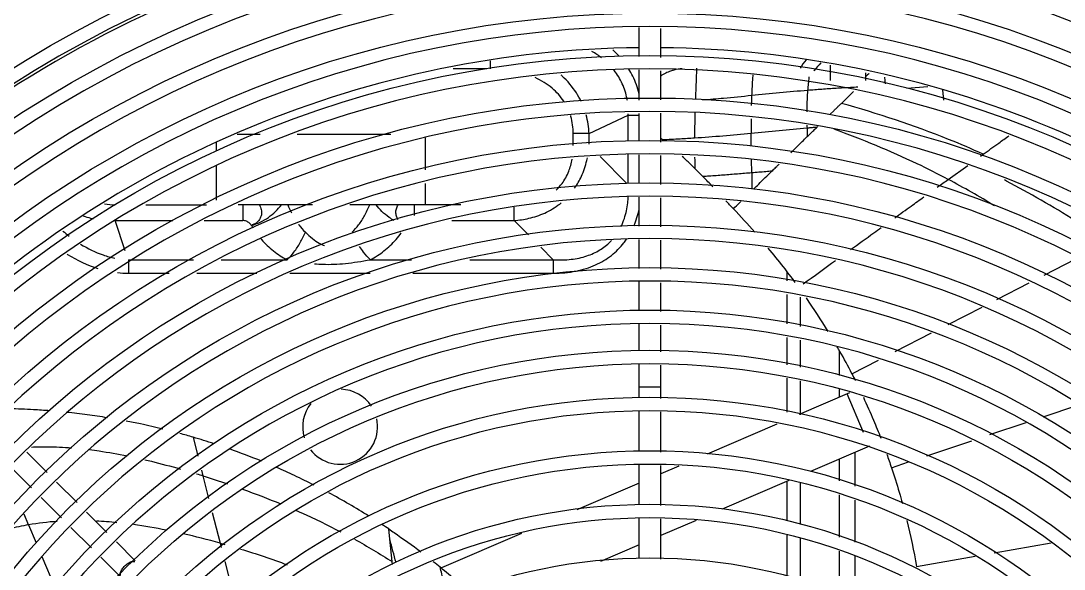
# Model space of a CAD drawing. Header units: metres. Extents: x -367 to 374, y -238 to 224.
# Drawn here: x 347.5317 to 347.7656, y 176.672 to 176.7948 of the extents above; entities that cross this region are included whole.
import ezdxf
from ezdxf.enums import TextEntityAlignment as Align

# ---------------------------------------------------------------- set-up
doc = ezdxf.new("R2010")
doc.units = ezdxf.units.M
for name, color, linetype in [('ELE-ALIMENTADORES', 160, 'Continuous'), ('LA_BAU_BASES GERAIS_R00$0$ARQ-XREF-ATT', 8, 'Continuous'), ('LA_BAU_BASES GERAIS_R00$0$BASE', 253, 'Continuous'), ('LA_BAU_BASES GERAIS_R00$0$dutos', 31, 'Continuous')]:
    doc.layers.add(name, color=color, linetype=linetype)
doc.styles.add('LA_BAU_BASES GERAIS_R00$0$R60-125-RS', font='romans.shx', dxfattribs={"height": 0.19})
doc.styles.add('LA_BAU_BASES GERAIS_R00$0$R80-100-RS', font='romans.shx', dxfattribs={"height": 0.203})

# ---------------------------------------------------------------- blocks, each defined once
blk = doc.blocks.new('LA_BAU_BASES GERAIS_R00$0$A$C2E3D5B4E')
at = {"layer": 'LA_BAU_BASES GERAIS_R00$0$dutos', "color": 251}
for p, q in [((-19.07973150923362, -1.163216630256272), (-19.07973150923362, -1.156725923605961)), ((-19.07483150923463, -1.163424981054675), (-19.07483150923463, -1.156934274403909)), ((-19.11306275471952, -1.164129753063605), (-19.11306275588367, -1.16594937723238)), ((-19.11381563553414, -1.16594937723238), (-19.12142743202503, -1.16594937723238)), ((-19.07973150923362, -1.172997125440986), (-19.07973150923362, -1.166212341018024)), ((-19.07483150923463, -1.172870674836474), (-19.07483150923463, -1.166420691815972)), ((-19.03679650923232, -1.168580922332865), (-19.03679650923232, -1.165152992225728)), ((-19.02886650923529, -1.168532385025571), (-19.02886650923529, -1.166878058134841)), ((-19.02450829479358, -1.169321332438528), (-19.02464164602543, -1.167797120869807)), ((-19.03437542761048, -1.173694460746162), (-19.03167914101823, -1.171064878974619)), ((-19.01968223810991, -1.170310027212224), (-19.01498081511045, -1.169898705996673)), ((-19.01143770683711, -1.173002678169439), (-19.01164579717397, -1.170624194741947)), ((-19.07973150923362, -1.182189465081763), (-19.07973150923362, -1.175991128197154)), ((-19.07483150923463, -1.18239781587971), (-19.07483150923463, -1.175864677593097)), ((-19.03696521943539, -1.176219886050092), (-19.03600750865417, -1.175286013107495)), ((-19.09093481009359, -1.180455288702831), (-19.08214407236892, -1.17635610038036)), ((-19.08214407236892, -1.17635610038036), (-19.07973150923362, -1.17635609243888)), ((-19.08214407236892, -1.182086881519524), (-19.08214407236892, -1.17635610038036)), ((-19.1698008114613, -1.180615637987728), (-19.16467975476417, -1.180615637987728)), ((-19.15634446099511, -1.180615637987728), (-19.13539818927939, -1.180615637987728)), ((-19.09093481009359, -1.180455288702831), (-19.09447034399955, -1.180455288702831)), ((-19.09447034399955, -1.183142017660828), (-19.09447034399955, -1.180455288702831)), ((-19.09093481009359, -1.182829940775889), (-19.09093481009359, -1.180455288702831)), ((-19.05456690473011, -1.183259478435446), (-19.05460527957666, -1.180458676012847)), ((-19.17446816564416, -1.184381581696641), (-19.17446816564416, -1.18236838763022)), ((-19.12769513352168, -1.181373338832543), (-19.12769513352168, -1.188543717036453)), ((-19.08251949187297, -1.191557335880304), (-19.08847292150449, -1.185603906249924)), ((-19.08214407236892, -1.191573298932269), (-19.08214407236892, -1.185082592281503)), ((-19.07973150923362, -1.19167588249428), (-19.07973150923362, -1.18518517584306)), ((-19.07483150923463, -1.191884233292228), (-19.07483150923463, -1.185393526641462)), ((-19.00318104224107, -1.185513091075052), (-19.00257539122913, -1.185077769224279)), ((-19.17446816564416, -1.19537553482445), (-19.17446816564416, -1.187682523073079)), ((-19.05446498216543, -1.189263311696038), (-19.05451549023519, -1.186257375370758)), ((-19.01042251613626, -1.190718009441696), (-19.00605242300253, -1.187581039231134)), ((-19.12769513352168, -1.191618166919113), (-19.12769513352168, -1.196400269807498)), ((-19.07973150923362, -1.201162299906571), (-19.07973150923362, -1.194671593255805)), ((-19.07483150923463, -1.201370650705201), (-19.07483150923463, -1.194879944054435)), ((-19.19028018238487, -1.196400269807498), (-19.17667007776481, -1.196400269807498)), ((-19.15291685013153, -1.196400269807498), (-19.16957647579375, -1.196400269807498)), ((-19.16853187655443, -1.196400269807498), (-19.16853187655443, -1.199935803713458)), ((-19.11969402619115, -1.196400269807498), (-19.14458155635793, -1.196400269807498)), ((-19.13003084931142, -1.198828060218773), (-19.13003111242824, -1.196400269807498)), ((-19.1077285961469, -1.199935803713458), (-19.10772859618328, -1.196941122352371)), ((-19.19718182677707, -1.199935803713458), (-19.18426710050107, -1.199935803713458)), ((-19.19488088081971, -1.206692533010198), (-19.19718182677707, -1.199935803713458)), ((-19.17717349852546, -1.199935803713458), (-19.16853187655443, -1.199935803713458)), ((-19.12165718741244, -1.199935803713458), (-19.1077285961469, -1.199935803713458)), ((-19.10451307909307, -1.203151320765699), (-19.1077285961469, -1.199935803713458)), ((-19.07973150923362, -1.210648717319316), (-19.07973150923362, -1.20415801066855)), ((-19.07483150923463, -1.210857068117264), (-19.07483150923463, -1.204366361466953)), ((-19.09893785842223, -1.208726541439944), (-19.10176602594356, -1.205898373916796)), ((-19.19418821677164, -1.208726541439944), (-19.17957566917403, -1.208726541439944)), ((-19.19418821677164, -1.208726541439944), (-19.194188209814, -1.209806439249803)), ((-19.17337662362706, -1.208726541439944), (-19.15860778401702, -1.208726541439944)), ((-19.13995524355551, -1.208726547062895), (-19.13072369601787, -1.20872654579756)), ((-19.11763357792688, -1.2087265440029), (-19.09893785842223, -1.208726541439944)), ((-19.09893785842223, -1.208726541439944), (-19.09893785842223, -1.211731745259783)), ((-18.98893604873274, -1.212192364151576), (-18.9817943123594, -1.208532073064532)), ((-19.194188209814, -1.209806439249803), (-19.19418821677164, -1.211731745259783)), ((-19.04662414992026, -1.211332566434464), (-19.04662414992026, -1.213477286341174)), ((-19.19418821677164, -1.211731745259783), (-19.18502642778685, -1.211731745259783)), ((-19.17882738223989, -1.211731745259783), (-19.16539611688358, -1.211731745259783)), ((-19.15803590824135, -1.211731745259783), (-19.13997610507204, -1.211731745259783)), ((-19.13042884794004, -1.211731745259783), (-19.09893785842223, -1.211731745259783)), ((-19.07973150923362, -1.220135134732061), (-19.07973150923362, -1.213644428081295)), ((-19.07483150923463, -1.220343485530009), (-19.07483150923463, -1.213852778879243)), ((-18.99949047463133, -1.217601730912463), (-18.99226902534474, -1.213900585227918)), ((-19.04662414992026, -1.216518938019988), (-19.04662414992026, -1.223109183324766)), ((-19.04361895153352, -1.217062955191466), (-19.04361895107877, -1.223653200578781)), ((-19.01040138490453, -1.223193803798665), (-19.00282345112964, -1.219309952044512)), ((-19.07973150923362, -1.229122267017544), (-19.07973150923362, -1.22313084549404)), ((-19.07483150923463, -1.229330617815947), (-19.07483150923463, -1.223339196291988)), ((-19.02228352066368, -1.229283649836077), (-19.01415363811475, -1.225116913135651)), ((-19.04662414992026, -1.226150835004034), (-19.04662414992026, -1.232234138362116)), ((-19.04361895086959, -1.226694852295793), (-19.04361895044667, -1.232778155730045)), ((-19.03482820837462, -1.229070077006043), (-19.03482820837462, -1.234632342558086)), ((-19.07973150923362, -1.239607254683676), (-19.07973150923362, -1.232117977779296)), ((-19.07483150923463, -1.239815605482306), (-19.07483150923463, -1.232326328577244)), ((-19.03200240917295, -1.234264785606854), (-19.02603577418768, -1.231206759070744)), ((-19.04662414992026, -1.23527579004093), (-19.04662414992026, -1.242879919238646)), ((-19.04361895023749, -1.23581980744774), (-19.04361894970998, -1.243423936740953)), ((-19.07973150923362, -1.237218965381714), (-19.07483150923463, -1.237218965381714)), ((-19.03251428486919, -1.238536655676796), (-19.04382861210843, -1.243385982526604)), ((-19.03482820837462, -1.237780931896111), (-19.03482820837462, -1.23952840455803)), ((-19.02939669531088, -1.247426328870631), (-19.03309934033723, -1.238787410771636)), ((-18.98916154241897, -1.243891361503699), (-18.98139248347115, -1.241282078305346)), ((-19.07973150923362, -1.251590097731139), (-19.07973150923362, -1.242602965445883)), ((-19.07483150923463, -1.251798448529087), (-19.07483150923463, -1.242811316243831)), ((-19.04881798600991, -1.245524430912326), (-19.06448301818864, -1.252238472278293)), ((-19.00107085289301, -1.247891172178413), (-18.99297173987316, -1.245171038266051)), ((-19.17968021498064, -1.248474397055759), (-19.17859236172853, -1.252747523545565)), ((-19.02809627808574, -1.250460429580187), (-19.04131792057024, -1.256127232787492)), ((-19.01524429934989, -1.25265140717346), (-19.00512040902549, -1.249251239320017)), ((-19.21239832479523, -1.256407465782274), (-19.21698396383954, -1.251821826739786)), ((-19.03482820837462, -1.253345738587257), (-19.03482820837462, -1.258246762591568)), ((-19.03129267446866, -1.259401462408903), (-19.03129267446866, -1.251830406819579)), ((-19.21589207036186, -1.25984336667301), (-19.22047770940617, -1.255257727630294)), ((-19.07973150923362, -1.263572940779056), (-19.07973150923362, -1.254585808493118)), ((-19.07483150923463, -1.263781291577004), (-19.07483150923463, -1.254794159291066)), ((-19.07084170312964, -1.254963808125183), (-19.07483150923463, -1.256673841207146)), ((-19.02313687262131, -1.255302174127735), (-19.01929385548237, -1.254011474314609)), ((-19.17779361715611, -1.255885013194245), (-19.17748032212012, -1.257115643153782)), ((-19.17747703314626, -1.257116729433108), (-19.1762010621519, -1.262163669707832)), ((-19.20569623696474, -1.263109553613901), (-19.21028187600905, -1.258523914571185)), ((-19.07973150923362, -1.258773983889512), (-19.09370394150892, -1.264762576011833)), ((-19.0461102151553, -1.258181212869829), (-19.06107833686428, -1.264596558027904)), ((-19.04662414992026, -1.258401485592174), (-19.04662414992026, -1.267213132672111)), ((-19.04361894865951, -1.258632195326925), (-19.04361894801377, -1.267970078191354)), ((-19.20918998253137, -1.266545454504183), (-19.21377562157113, -1.261959815462149)), ((-19.03482820837462, -1.261395351929593), (-19.03482820837462, -1.270841119942531)), ((-19.03129267446866, -1.271995819760548), (-19.03129267446866, -1.2625500517467)), ((-19.21655901317672, -1.268088270045098), (-19.21756605909331, -1.2656874960864)), ((-19.19899414913425, -1.269811641445528), (-19.20357978817856, -1.26522600240304)), ((-19.17540236431387, -1.265301194184929), (-19.17363996064205, -1.272189429779189)), ((-19.07973150923362, -1.275555783826519), (-19.07973150923362, -1.266568651541036)), ((-19.07483150923463, -1.275764134624467), (-19.07483150923463, -1.266777002338983)), ((-19.06694781913893, -1.267112221343893), (-19.07483150923463, -1.270491175235009)), ((-19.21655901393615, -1.268088269517591), (-19.21485949900807, -1.272121102858534)), ((-19.20248789470088, -1.273247542335582), (-19.20707353374064, -1.268661903293093)), ((-19.13559405620754, -1.271269995863065), (-19.13581900235977, -1.269024375434753)), ((-19.19264480276661, -1.276160987812034), (-19.19687770034352, -1.271928090233985)), ((-19.17363997834082, -1.27218937245533), (-19.17339812413638, -1.273139419235292)), ((-19.13508675225012, -1.276332943763634), (-19.13559415027657, -1.271270213461264)), ((-19.10606479561602, -1.270060444847729), (-19.12402484381028, -1.277758131338203)), ((-19.04662414992026, -1.270254784351152), (-19.04662414992026, -1.279582941322985)), ((-19.04361894779549, -1.271118667600319), (-19.04361894714521, -1.280564435826534)), ((-19.00012171378557, -1.274362636353715), (-18.98733013436549, -1.272108581073724)), ((-19.07973150923362, -1.272591317917602), (-19.08834196213002, -1.276281762743281)), ((-19.03482820837462, -1.273989709280556), (-19.03482820837462, -1.283435477293722)), ((-19.2135637283277, -1.275195877607018), (-19.21067043592438, -1.28206174882979)), ((-19.19613854833324, -1.279596888702315), (-19.20037144591015, -1.275363991124038)), ((-19.17259940584836, -1.27627692847085), (-19.1707237805681, -1.283644723895748)), ((-19.13502087494771, -1.277011043202663), (-19.13508675225012, -1.276332943763634)), ((-19.03129267446866, -1.284785003466311), (-19.03129267446866, -1.275144409097891)), ((-19.01750490085442, -1.277425796310752), (-19.00438557383632, -1.275113987951215))]:
    blk.add_line(p, q, dxfattribs=at)
for radius in [0.27, 0.2605, 0.251, 0.2415, 0.232, 0.2225, 0.213, 0.2035, 0.194, 0.1845, 0.175, 0.166, 0.163, 0.1555, 0.1525, 0.1435, 0.1405, 0.1315, 0.1285, 0.1195]:
    blk.add_circle((-19.0772815092364, -1.39498910457263), radius, dxfattribs=at)
for centre, radius, start, end in [((-19.0772815092364, -1.39498910457263), 0.267, 270.523748234, 269.4720482753758), ((-19.0772815092364, -1.39498910457263), 0.266395, 90.53295186119831, 134.4719835987223), ((-19.0772815092364, -1.39498910457263), 0.266395, 45.52801640127765, 89.46704813880169), ((-19.0772815092364, -1.39498910457263), 0.2575, 270, 269.4531568686496), ((-19.0772815092364, -1.39498910457263), 0.248, 270.5646566454308, 269.4306987527717), ((-19.0772815092364, -1.39498910457263), 0.2385, 270.5872407352796, 269.4081146444449), ((-19.0772815092364, -1.39498910457263), 0.233785, 90.60248895186588, 134.3990461297977), ((-19.0772815092364, -1.39498910457263), 0.233785, 45.6009538702023, 89.3975110481341), ((-19.0772815092364, -1.39498910457263), 0.229, 270.6116985932904, 269.3836568177744), ((-19.0772815092364, -1.39498910457263), 0.2195, 270.6422020356773, 269.3617408688608), ((-19.0772815092364, -1.39498910457263), 0.21, 270.6672528398158, 269.3281025206974), ((-19.0772815092364, -1.39498910457263), 0.2005, 270.6989783826626, 269.2963770513103), ((-19.0772815092364, -1.39498910457263), 0.191, 270.7338598269808, 269.2614955715197), ((-19.0772815092364, -1.39498910457263), 0.1815, 270.7723927668373, 269.2229626426426), ((-19.0772815092364, -1.39498910457263), 0.172, 270.8151822730601, 269.1801731402837), ((-19.14673150923272, -1.246139104572819), 0.008400000000000001, 33.18731919098114, 88.62802540766272), ((-19.14673150923272, -1.246139104572819), 0.008400000000000001, 141.3223148109864, 196.948160361933), ((-19.14673150923272, -1.246139104572819), 0.008400000000000001, 217.5587617428307, 12.49345409343476)]:
    blk.add_arc(centre, radius, start, end, dxfattribs=at)
for points, start_tangent, end_tangent in [([(-19.08812803146384, -1.163502941580361), (-19.09027506083612, -1.16205665389856)], (-0.7885779446277098, 0.6149348138191044), (-0.8645677975357463, 0.5025161922407961)), ([(-19.08421413211863, -1.163099033059041), (-19.08561008228526, -1.161713094215145)], (-0.6753672490454018, 0.7374815786966116), (-0.7417265822131995, 0.6707023760494113)), ([(-19.0422884656723, -1.163953807535734), (-19.04363089760091, -1.165810832503837)], (-0.6324757189067476, -0.7745801862902206), (-0.5368203927857859, -0.8436965484635542)), ([(-19.03894040420846, -1.164629468375722), (-19.04048816226941, -1.16633720717499), (-19.04054675416, -1.166412862986306)], (-0.7229332783703468, -0.6909178496932198), (-0.6097842784057409, -0.7925674317111383)), ([(-19.08234333686914, -1.173058993283746), (-19.08241244929422, -1.172668022231107), (-19.08347448080031, -1.169305327156678), (-19.08527870329772, -1.166332275412003), (-19.08533377613958, -1.166262117404528)], (-0.1613709937784101, 0.9868938151427278), (-0.619787524893482, 0.7847696630135568)), ([(-19.07970443185741, -1.171525952152194), (-19.08112586386005, -1.167598748221224), (-19.08198383607805, -1.166047676021378)], (-0.2356901191933428, 0.9718282604013057), (-0.5244463020803837, 0.8514435249822567)), ([(-19.07264581947993, -1.166471065070425), (-19.07372879576678, -1.166931371499402), (-19.07485530117947, -1.167588581671168)], (-0.9425871800423468, -0.3339601892738361), (-0.8280436795489174, -0.5606635932170821)), ([(-19.07002628405417, -1.165933997779291), (-19.07194248789574, -1.166252992976922), (-19.07264581947993, -1.166471065070425)], (-0.9966055958416342, -0.08232427550328882), (-0.9425871800387409, -0.3339601892840141)), ([(-19.06685939888257, -1.166759663608616), (-19.06686401242177, -1.16688937033058), (-19.06694054499576, -1.168954370309791), (-19.06708772075172, -1.1727724875945)], (-0.03545091789743131, -0.9993714186528599), (-0.03723113481689939, -0.9993066809544735)), ([(-19.06682518212756, -1.165778707976813), (-19.06685939888257, -1.166759663608616)], (-0.03438520756657443, -0.9994086539052001), (-0.03545091812792138, -0.9993714186446836)), ([(-19.09646321559785, -1.17341178004466), (-19.09659352211429, -1.173210319058569), (-19.09920609032861, -1.170299496532323), (-19.10300998762204, -1.167933194066507)], (-0.5350893061019955, 0.8447954986239482), (-0.9105779690543343, 0.4133373468159925)), ([(-19.09271083554495, -1.173269334967415), (-19.09377722295312, -1.171345710772755), (-19.09693157776155, -1.167592744050296), (-19.09719222246758, -1.167357215892196)], (-0.4308897856075018, 0.9024045615238883), (-0.7478756670941235, 0.663838825746521)), ([(-19.05421291343509, -1.167297300523103), (-19.05426024994222, -1.167929053066644), (-19.05449506339346, -1.17195912204437)], (-0.07683461252182805, -0.9970438517530815), (-0.04305465491175959, -0.99907271841965)), ([(-19.0417924396038, -1.169234259658367), (-19.04193167668518, -1.170792501039557)], (-0.1001577872148066, -0.9949715662571638), (-0.07758172128977905, -0.9969859961512574)), ([(-19.04162799913274, -1.167751967117681), (-19.04175290925332, -1.168851841288586), (-19.0417924396038, -1.169234259658367)], (-0.120004407697048, -0.9927733588958161), (-0.1001577872348783, -0.9949715662551434)), ([(-19.02812782042156, -1.166975459204139), (-19.0288284711155, -1.167590013342476), (-19.02887157934083, -1.167629774094792)], (-0.7669263207830767, -0.6417351622672186), (-0.7340569715435931, -0.6790878901351789)), ([(-19.02461072329197, -1.168910386369078), (-19.02496002311318, -1.169127994495909)], (-0.8552738878069484, -0.5181762024983275), (-0.8420738287196198, -0.539362278052035)), ([(-19.0419316355169, -1.170791967069988), (-19.04823801469456, -1.171345463323348), (-19.0544950690778, -1.171959122602118)], (-0.9968473347774435, -0.07934350097586786), (-0.9950785686089224, -0.09908906243989886)), ([(-19.04193189826992, -1.170792483185494), (-19.04205744868841, -1.172797356883564), (-19.04212284937921, -1.174875935504758), (-19.04212998444245, -1.175550159543661)], (-0.07758135910511303, -0.9969860243350473), (-0.005573266726153386, -0.9999844692283972)), ([(-19.03562441300119, -1.170347017422671), (-19.03714678646929, -1.170444607767138), (-19.03874733006569, -1.170553767525178), (-19.04034234370238, -1.170669669770348), (-19.04193167699896, -1.170792500404048)], (-0.9980724561872144, -0.06205942475096812), (-0.9968471327879215, -0.07934603866923719)), ([(-19.03065731986453, -1.170068973256946), (-19.03231424189607, -1.170154833194772), (-19.03554100090469, -1.170341839565197), (-19.03562441300119, -1.170347017422671)], (-0.9987678221396464, -0.04962698316871417), (-0.998072456186918, -0.06205942475573739)), ([(-19.05449508324773, -1.171959450391284), (-19.06075903009105, -1.172564705752109), (-19.06547021104097, -1.172960013024465)], (-0.9950775932610804, -0.09909885665201146), (-0.9971471480585654, -0.07548221723472012)), ([(-19.05449543558143, -1.171959106811926), (-19.05456787467438, -1.174029362318549), (-19.05457146202616, -1.17416521164472)], (-0.04304232296517957, -0.9990732497838991), (-0.02587427554906764, -0.9996652048885222)), ([(-19.03600750865417, -1.175286013107495), (-19.03546992270685, -1.174747487302), (-19.03492570869412, -1.174216237197641), (-19.03437542761048, -1.173694460746162)], (0.7018941652122294, 0.7122812512210522), (0.7306731783227315, 0.6827274027602509)), ([(-19.00257539122913, -1.185077769224279), (-19.01031911605651, -1.181763087720526), (-19.03437539237211, -1.17369451423059)], (-0.9101578529629133, 0.4142616114123298), (-0.9637143285509856, 0.2669357468484185)), ([(-19.09093481009359, -1.180455288702831), (-19.09158930347212, -1.176278743546561)], (-0.04529629026381161, 0.9989735962918823), (-0.2647433490839088, 0.9643189094463698)), ([(-19.08214407236892, -1.17635610038036), (-19.08213551499239, -1.176054559477677)], (0.03691231743512605, 0.9993185081952443), (0.01979328800672583, 0.9998040936852994)), ([(-19.06718844129637, -1.175772778034059), (-19.06722703178866, -1.177237450062592), (-19.06728293823699, -1.181485901711483)], (-0.029275833517758, -0.9995713709244781), (-0.003081565679751608, -0.9999952519652088)), ([(-19.09447034399955, -1.180455288702831), (-19.09501667555242, -1.176596923481554), (-19.09508350165333, -1.17637848476005)], (-0.0002769197159600217, 0.9999999616577347), (-0.3012034438156981, 0.9535599013347633)), ([(-19.05461658089871, -1.177171582808967), (-19.05461855398835, -1.178284257322673), (-19.0546053496214, -1.180456956049227)], (-0.004944520433829037, -0.999987775784124), (0.01021415324898783, -0.9999478341760666)), ([(-19.04208924897512, -1.178565637096824), (-19.04206985451901, -1.179257042587494)], (0.02705677785235654, -0.9996338983709228), (0.02859740060400073, -0.9995910107032249)), ([(-19.05460527957666, -1.180458676012847), (-19.06090869831269, -1.181015365555311), (-19.06728307336971, -1.181485911192055)], (-0.995719787432324, -0.09242350845822549), (-0.997927202662475, -0.06435291901885866)), ([(-19.04206962653598, -1.179257270594178), (-19.05460496078513, -1.18045870293389)], (-0.9951854612754394, -0.09800968149112149), (-0.9956835236527616, -0.09281336502045787)), ([(-19.03985496140785, -1.179037809710451), (-19.04050605425391, -1.179102823975143), (-19.04128773240382, -1.179180082686742), (-19.04206959986959, -1.179257066125217)], (-0.9949975978154427, -0.09989885055143934), (-0.9952246334912207, -0.09761111049601612)), ([(-19.04206959986959, -1.179257066125217), (-19.04205150228472, -1.179887985780113), (-19.04203352573541, -1.180517309214508), (-19.04201587651778, -1.181144972884056)], (0.02858552337838466, -0.9995913504293562), (0.02785028522839007, -0.9996121055753064)), ([(-19.04201587651778, -1.181144972884056), (-19.04129032172614, -1.180439645353715), (-19.04057006764242, -1.179737309595055), (-19.03985496140785, -1.179037809710451)], (0.7175896780698523, 0.6964661182911958), (0.7141492393975271, 0.6999934741609621)), ([(-19.03985497075746, -1.179037659718176), (-19.03964856852008, -1.178836432018386)], (0.7162914440555962, 0.6978012375832741), (0.715839565330887, 0.6982647898232351)), ([(-19.01042251568151, -1.190718010172247), (-19.01738857435384, -1.187224168462251), (-19.03600049039278, -1.179495539765583)], (-0.8835896203503188, 0.4682620877341868), (-0.9399443385819568, 0.3413277609098443)), ([(-19.00257540006942, -1.185077768652434), (-18.99908766199269, -1.182570047339311), (-18.99680733908235, -1.180929571698186)], (0.8120097182771125, 0.5836439132069523), (0.8117051153849131, 0.5840674667005217)), ([(-19.07444731570786, -1.181873103068654), (-19.07483130203809, -1.181575905324451)], (-0.7887421491179407, 0.6147241838457408), (-0.7928614418610183, 0.6094019478226725)), ([(-19.06728312182304, -1.181485217202578), (-19.07050563018993, -1.181677345266223), (-19.07444795030324, -1.181872953236223)], (-0.9979266386043814, -0.06436166532774437), (-0.9989881849466552, -0.04497339588009465)), ([(-19.04570259159891, -1.184749258999716), (-19.04432133731143, -1.183397338713974), (-19.04202484859661, -1.181138797886376)], (0.7154227913648924, 0.698691798717908), (0.7122063088026772, 0.7019702085570767)), ([(-19.06723287855266, -1.188247551570782), (-19.06893001152775, -1.186615688688732), (-19.07004063200156, -1.185590729809689)], (-0.7130841863929954, 0.7010784143847534), (-0.7407045449831078, 0.6718309140262655)), ([(-19.0983221942829, -1.193133702142575), (-19.09699482085807, -1.191657889280293), (-19.09547750501724, -1.188906980554918), (-19.09472684242837, -1.18620031697759)], (0.7332763462358948, 0.6799307318035687), (0.173377513643634, 0.98485544003308)), ([(-19.09415713029512, -1.192705719330149), (-19.09263525693996, -1.190025902836567), (-19.09144121200961, -1.18648675610001), (-19.09130996523027, -1.185883109546637)], (0.5715357656112173, 0.8205771558038889), (0.1979286161007538, 0.9802164367773276)), ([(-19.06726145643597, -1.185715431115284), (-19.06726028318781, -1.185827494866942), (-19.06723054292479, -1.188247382739689)], (0.01036509521527701, -0.9999462809577215), (0.01353782664917482, -0.999908359425811)), ([(-19.04995219417879, -1.188884889914732), (-19.04958813759231, -1.188528811596541), (-19.04922351818777, -1.188171639801965), (-19.04885834193146, -1.187813378612361)], (0.715163158507513, 0.6989575500082663), (0.7135683370851681, 0.7005856323887238)), ([(-19.04885834193146, -1.187813378612361), (-19.04834060985786, -1.187313262686018)], (0.7196084469107279, 0.6943800710955997), (0.7188690648742387, 0.6951455010045291)), ([(-19.06539069704331, -1.190097514488286), (-19.06723313860448, -1.188247816063893)], (-0.6990347359963198, 0.7150877134104288), (-0.7130732090369585, 0.7010895795500988)), ([(-19.06319844743075, -1.192377323776952), (-19.06539037603716, -1.190097200692605)], (-0.6881026416250163, 0.7256133643950299), (-0.6990490247612978, 0.7150737451342193)), ([(-19.05446461532983, -1.189263287777464), (-19.05763318850086, -1.189521327451246), (-19.06080962924216, -1.189769711886299), (-19.06399893120715, -1.190002406864039), (-19.06539031154944, -1.19009715275314)], (-0.9966085002690447, -0.08228910736838613), (-0.9977974313766895, -0.06633465111147042)), ([(-19.04995233019372, -1.188884017510816), (-19.05130120623335, -1.188998660049663), (-19.05446462180998, -1.18926287289213)], (-0.9963643962642146, -0.08519383696633882), (-0.9966091821149351, -0.08228084907315987)), ([(-19.05446462180998, -1.18926287289213), (-19.05441791396379, -1.192802552640558)], (0.0156271671722239, -0.9998778883674604), (0.01022287221981039, -0.9999477450765003)), ([(-19.05403830618661, -1.19287173956053), (-19.05290938178632, -1.191777249231052), (-19.05142238180952, -1.190327004098606), (-19.04995233019372, -1.188884017510816)], (0.7188673590630248, 0.6951472650264491), (0.7125051740807921, 0.7016668560706714)), ([(-19.01286883134298, -1.192476344025124), (-19.01042251568151, -1.190718010172247)], (0.8120080866641946, 0.5836461832240094), (0.8120088565057074, 0.5836451121668831)), ([(-19.00006116026952, -1.196637590632406), (-19.01042251787339, -1.190718011764318)], (-0.8541715041721016, 0.519991385948238), (-0.8835891911577707, 0.4682628976004361)), ([(-18.97438523327901, -1.204734768564492), (-18.98191309579624, -1.199954727734792), (-18.98957187209953, -1.195387800732249), (-18.99738062212373, -1.1910801900612), (-18.99783116134722, -1.190843139947162)], (-0.8375990813702348, 0.5462854371917113), (-0.8855015687472856, 0.4646363865928885)), ([(-19.08373594180512, -1.201236086324968), (-19.08301500794687, -1.199461114551184), (-19.08225113068647, -1.195966131276407), (-19.08213330257831, -1.194570208380981)], (0.4370685481382502, 0.8994281984840825), (0.05163459782938656, 0.9986660444347739)), ([(-19.02240652303271, -1.199331722077375), (-19.01871928624269, -1.196681456069371), (-19.01588078201394, -1.194641239243708)], (0.8120021367473703, 0.5836544610621124), (0.8120087206360175, 0.5836453011984747)), ([(-19.19954655590254, -1.196204432327193), (-19.19718182677707, -1.196400269807498)], (0.9870015686509088, -0.1607106203106859), (0.9999999334861379, -0.0003647296528268483)), ([(-19.16660201738659, -1.20103415331954), (-19.16465194267994, -1.200289516633291), (-19.16281654730619, -1.199224726558612), (-19.16120380212442, -1.197902389313583), (-19.15990856428971, -1.196400269669482)], (0.9608011102026776, 0.2772385734945673), (0.5787245247541987, 0.8155230986600115)), ([(-19.16479839875728, -1.196400493058434), (-19.16439900024352, -1.197498727482696), (-19.16439129873334, -1.19863478398355), (-19.16479734572613, -1.199677124575544), (-19.16557201283604, -1.200502693146461), (-19.16660201738659, -1.20103415331954)], (0.3172380986602154, -0.9483459225190202), (-0.8871346724873822, -0.4615106422074201)), ([(-19.15846451909283, -1.196400269807498), (-19.15764513024578, -1.198223081636741)], (0.3696613907365871, -0.9291665384626656), (0.4516506463699216, -0.892194874247567)), ([(-19.14403547966822, -1.202539357104513), (-19.14257611179119, -1.200906437256606), (-19.14125305597872, -1.198857136993581), (-19.14009871398457, -1.196400269806588)], (0.7294848293485882, 0.6839969910388943), (0.3698336790139397, 0.9290979764626627)), ([(-19.13460498755876, -1.199932382511804), (-19.13574638513319, -1.199224669891635), (-19.1373591261904, -1.197902346939088), (-19.13865438477524, -1.196400269714275)], (-0.8753848695373359, 0.4834266544007493), (-0.5787486949363331, 0.815505946090825)), ([(-19.13374128060377, -1.199711446304434), (-19.13402285777602, -1.199174613464209), (-19.13421301599692, -1.198255733625899), (-19.13412311702496, -1.197306120846122), (-19.13374567622805, -1.196400265596083)], (-0.554187181574163, 0.8323920757545002), (0.3259734011774516, 0.9453789408088189)), ([(-19.1077285961469, -1.199935803713458), (-19.10440044836514, -1.199433262308219), (-19.10087822177184, -1.19825047230978), (-19.09751219640066, -1.196234164915666), (-19.0971985751562, -1.19598518676429)], (0.9971629613505576, 0.0752730264476362), (0.7753640020357891, 0.6315145796789214)), ([(-19.05857520706058, -1.197292388703943), (-19.06026157800761, -1.195500386384253)], (-0.6870562192262039, 0.7266042606691724), (-0.6841173959316409, 0.7293719137612242)), ([(-19.05857513270485, -1.197292300614379), (-19.05718409838437, -1.195944661504598), (-19.05687484021337, -1.195643856368349)], (0.7192251991849802, 0.6947770238409772), (0.7165676488704936, 0.6975176016361258)), ([(-19.05379301645235, -1.202540740024858), (-19.05857511745717, -1.197292313815694)], (-0.659394952108669, 0.7517967126382012), (-0.6870586751075547, 0.726601938450106)), ([(-19.20430743421684, -1.198908210574416), (-19.20265792917826, -1.199369231769367), (-19.20200529360636, -1.199514240568249)], (0.952205499117139, -0.3054581599025967), (0.9794174279000207, -0.2018452425144271)), ([(-19.08088310326684, -1.201125130609569), (-19.07969613185423, -1.197386931919198)], (0.395842683127579, 0.9183183381673043), (0.2123751301734409, 0.9771882132341826)), ([(-19.16661668945972, -1.201010662675969), (-19.16707256769905, -1.200503454785746), (-19.16773571380554, -1.200097141274625), (-19.16853187655443, -1.199935803713458)], (-0.5462841164470058, 0.8375999427636766), (-0.9999999938905654, 0.0001105389951690978)), ([(-19.16661668945972, -1.201010662675969), (-19.16629045749369, -1.20155579381634)], (0.5000339397064405, -0.8660058077990332), (0.5268663679736088, -0.849948133887179)), ([(-19.1560542832226, -1.200816652205219), (-19.15598400810404, -1.20091005739522), (-19.15452753880027, -1.202539357104513)], (0.5981021803231962, -0.8014198536925816), (0.7295621442903119, -0.6839145250822813)), ([(-19.03229140425674, -1.206439593159018), (-19.02708593870693, -1.202695460796519), (-19.02541802711903, -1.201496434645549)], (0.8115748930545412, 0.5842484000521612), (0.8119762123334003, 0.5836905263962273)), ([(-19.20889417871103, -1.20228546486868), (-19.20749385456611, -1.203420291561486)], (0.7606023392766396, -0.6492180538824407), (0.7930726063147856, -0.6091271140846326)), ([(-19.16446302103077, -1.204054773157566), (-19.16435694869642, -1.204177552342287), (-19.16165785430303, -1.206745473440094), (-19.15860778401702, -1.208726541439944)], (0.650654060519146, -0.7593742776325436), (0.8844896237687433, -0.4665598626601171)), ([(-19.15860774700514, -1.208726743229079), (-19.15707066917685, -1.206995312444803), (-19.15566932291449, -1.204870286972834), (-19.15452756129662, -1.202539371480214)], (0.7254772807270421, 0.6882461152443191), (0.3813423734665181, 0.9244338776780754)), ([(-19.15452753880027, -1.202539357104513), (-19.15292392374022, -1.20396248532569), (-19.15143418937669, -1.20501545259998), (-19.15021594637574, -1.205541146720577)], (0.7296937377613062, -0.6837741213821521), (0.9656381013762273, -0.2598904714885004)), ([(-19.13995524355551, -1.208726547062895), (-19.13689903233399, -1.206740512990052), (-19.1342020537345, -1.204172972482809), (-19.13301985555017, -1.20267687549898)], (0.8845231469221718, 0.4664963049788262), (0.5821412718408087, 0.8130876580169973)), ([(-19.09893785842223, -1.211731745259783), (-19.09383741756437, -1.211248341677845), (-19.0894718712766, -1.209867045956514), (-19.08592995357276, -1.207740795745565), (-19.08313413547285, -1.204946047446072), (-19.08254521203753, -1.204143578768424)], (0.9999999537586537, -0.0003041096685842093), (0.5671008698496923, 0.8236483493674485)), ([(-19.20489559334465, -1.205221607128067), (-19.19985080086599, -1.207651170923043), (-19.1972050352947, -1.208374160369374)], (0.8498323507045457, -0.5270531051952791), (0.9802588705649129, -0.1977183519018944)), ([(-19.13995521987226, -1.208726541994281), (-19.14149242926351, -1.206995231283088), (-19.14238251312918, -1.205717819474046)], (-0.7255607282667306, 0.6881581428691023), (-0.5375422208257895, 0.8432368355507712)), ([(-19.09893785842223, -1.208726541439944), (-19.09490657218294, -1.208619729094096), (-19.09141315706756, -1.207856843809338), (-19.08851533067855, -1.206523989359027), (-19.08618180266012, -1.204693486911026), (-19.08592846752663, -1.204432579444017)], (0.9984132401058582, -0.05631165049367799), (0.6858140858982916, 0.7277767786783875)), ([(-19.04470993204677, -1.213804699125092), (-19.04733987890404, -1.210336094592719), (-19.05074464316976, -1.206108801963353)], (-0.5934471637773271, 0.8048729488587912), (-0.6394744579645166, 0.7688123422597921)), ([(-19.20795138971835, -1.207445711824846), (-19.20782899284541, -1.207521713396034), (-19.2010089561395, -1.210666136567795)], (0.8484331179658154, -0.5293026018628707), (0.9558172368148601, -0.293961578794927)), ([(-19.1524577289706, -1.20960037120625), (-19.15061046932033, -1.209722675235696), (-19.14812419136206, -1.209728025159791), (-19.14553777142055, -1.209545089444362), (-19.14280812389416, -1.209192476315764), (-19.13995528580608, -1.208726549405981)], (0.9959267147577694, -0.09016639524676949), (0.985354763590666, 0.1705168316301439)), ([(-19.04291732347383, -1.214141782015929), (-19.0356537360517, -1.208862420550929)], (0.8055232045873172, 0.592564230165287), (0.8110036958917595, 0.5850410286893617)), ([(-19.19663632135916, -1.211589436538532), (-19.19418821677164, -1.211731745259783)], (0.9935247921708967, -0.1136155242111594), (0.9999998391940147, -0.0005671084066344018)), ([(-19.03733199497901, -1.224758341310633), (-19.04221730543804, -1.217282771500265)], (-0.5218050051511849, 0.8530647903876776), (-0.5713537743402618, 0.8207038835945261)), ([(-19.03200240492561, -1.234264786319443), (-19.03469792045735, -1.229243355691494), (-19.03529351811949, -1.228196167062094)], (-0.4549292763597731, 0.8905275703260249), (-0.4980590587045953, 0.8671431104738667)), ([(-19.03200240712658, -1.234264788715052), (-19.03123893244492, -1.235779725350483)], (0.4549297057131835, -0.8905273509891295), (0.4451497056431041, -0.8954561628387276)), ([(-19.02944530972627, -1.239511553513637), (-19.02716423677839, -1.244664934074251), (-19.02553715940621, -1.248683074845928)], (0.4211848697313654, -0.9069748097435631), (0.3623522197776536, -0.9320412377262108)), ([(-19.21183580304523, -1.242552077782591), (-19.21545968995042, -1.242306451606225), (-19.22080266705188, -1.242095714439699)], (-0.9968728788061749, 0.07902191784998193), (-0.9997445507101753, 0.02260162218315101)), ([(-19.19890877967327, -1.244111714446205), (-19.20340941581026, -1.243446578695682), (-19.20804684742643, -1.242898101039998)], (-0.9870619721516726, 0.1603392127087167), (-0.9946963078316761, 0.1028555063476519)), ([(-19.1864717444073, -1.246645438595976), (-19.19145524568785, -1.245505702509888), (-19.19472492818068, -1.244848849822517)], (-0.9711199584324121, 0.2385917566351161), (-0.9824249757512492, 0.1866578876451718)), ([(-19.17968048451849, -1.24847417964105), (-19.18269612318591, -1.247622315312071)], (-0.9596127079002892, 0.281324458297309), (-0.9649752122117127, 0.2623410753522218)), ([(-19.17498221163578, -1.249931336305224), (-19.17968025889559, -1.248474546848399)], (-0.9504322244347673, 0.3109318040277967), (-0.9596120780268875, 0.2813266068201137)), ([(-19.21594384764057, -1.25066744236932), (-19.21234615135427, -1.250605908279965), (-19.2069090862301, -1.250847979630123)], (0.9990403549155843, 0.0437991923457918), (0.9969220083296221, -0.0783996767087284)), ([(-19.16430844911383, -1.253850823654091), (-19.17155844521085, -1.251094682067276)], (-0.92579794144458, 0.3780187450603185), (-0.9431161829621572, 0.332463329458891)), ([(-19.20289441675459, -1.251256098493911), (-19.20075677328123, -1.25154421873475), (-19.19446698339607, -1.252644779688296)], (0.9924288300724129, -0.1228210781629188), (0.9800358346950836, -0.1988209312761382)), ([(-19.02420326716901, -1.252243378474702), (-19.02313683903367, -1.255302273900895)], (0.3392282187494629, -0.9407041062970155), (0.3190882037388144, -0.9477250224800109)), ([(-19.19048307312232, -1.253516965190045), (-19.18904713270558, -1.253860993702745), (-19.18253463302926, -1.255595861897916)], (0.9736229861819216, -0.2281628382936143), (0.9612811731364177, -0.2755694216952832)), ([(-19.15252097653274, -1.259234754191709), (-19.15696399794024, -1.257068135512043), (-19.16089937251081, -1.255289298336891)], (-0.8918948183267179, 0.4522428916433635), (-0.9167513796351533, 0.3994582680794619)), ([(-19.0231368361051, -1.255302272915458), (-19.02139968411711, -1.260808308369121), (-19.02068907714829, -1.263299944975358)], (0.3190883262975002, -0.9477249812158907), (0.2659904054854585, -0.9639756761400577)), ([(-19.17889955004875, -1.256674580388051), (-19.177480102559, -1.257114445753302)], (0.9561315054981984, -0.292937782120622), (0.9542569758752193, -0.2989876652865154)), ([(-19.17748032212012, -1.257115643153782), (-19.17198336486445, -1.258913076270971)], (0.9542572255622518, -0.2989868683775829), (0.9464232218175632, -0.3229289166433748)), ([(-19.16858622555674, -1.260104042689534), (-19.16002939372129, -1.263411722767785)], (0.9408334077976437, -0.3388694420744851), (0.9237508565486158, -0.3829939360168756)), ([(-19.14027954385028, -1.266137830582636), (-19.14927334783579, -1.260928794211111)], (-0.848504561973237, 0.5291880651626651), (-0.8812432388860414, 0.4726630447979186)), ([(-19.15660095963312, -1.264875184717937), (-19.15550237982779, -1.265362500720073), (-19.14657253647101, -1.269684835305441)], (0.9155089699247008, -0.4022975590124968), (0.8863785614640106, -0.4629611709171638)), ([(-19.210128053875, -1.267332428662201), (-19.21655901393615, -1.268088269517591)], (-0.9977897489071625, -0.06645010892227159), (-0.9855507833067486, -0.1693802040483317)), ([(-19.19678231942407, -1.267614263526582), (-19.20137672997635, -1.267273873481543)], (-0.995172887712281, 0.09813726897769173), (-0.9988257940367556, 0.04844618836239612)), ([(-19.01969418618728, -1.267096652149746), (-19.01750486249648, -1.277426017375944)], (0.2409637154529919, -0.9705341250234789), (0.1736231216706667, -0.9848121707317253)), ([(-19.21655901375425, -1.268088269422776), (-19.22096717369323, -1.269022100480868)], (-0.9855507549821461, -0.1693803688569661), (-0.9696803241381422, -0.2443768994388534)), ([(-19.18567107216541, -1.26929000611284), (-19.19305557191501, -1.268050540325191)], (-0.980799058281402, 0.1950210431576944), (-0.9910095227026183, 0.133791352159729)), ([(-19.13581906112222, -1.269024462984305), (-19.13736041235234, -1.268002926165252)], (-0.8303159662779432, 0.5572929177227408), (-0.836759256188926, 0.5475709517333397)), ([(-19.13582011456265, -1.269026258398014), (-19.13461335530565, -1.269844006214214)], (0.8303883410832874, -0.5571850706838313), (0.825261659391014, -0.5647505586886923)), ([(-19.13461335530565, -1.269844006214214), (-19.12860608423352, -1.274163463337288)], (0.8252616593788366, -0.5647505587064869), (0.798069821575632, -0.6025649839562858)), ([(-19.17364037136531, -1.272187828591029), (-19.18194233417717, -1.270084329267718)], (-0.9636293941240912, 0.2672421949843198), (-0.9752518771518134, 0.2210967573526675)), ([(-19.17363996064205, -1.272189429779189), (-19.17256904885699, -1.272489527316054)], (0.9636301433036402, -0.2672394935570078), (0.9621740393403652, -0.2724355300239772)), ([(-19.14348784133517, -1.271340032968453), (-19.13508684198541, -1.276333333418449)], (0.8757843815969609, -0.482702513926361), (0.8420946990603617, -0.5393296930583729)), ([(-19.13420179583363, -1.276559050155299), (-19.13488991841996, -1.273969072705484), (-19.13559515801489, -1.271260640641856)], (-0.2586417115352897, 0.9659733252290645), (-0.2489068425657584, 0.9685274305480175)), ([(-19.16904157542513, -1.273523220457662), (-19.15859240497093, -1.277032971782035)], (0.9569915313548804, -0.2901158542979702), (0.9375949234390994, -0.3477294343900575)), ([(-19.19500100752566, -1.277269606279503), (-19.19426103076285, -1.276683652596773), (-19.19347968567445, -1.276340928131219), (-19.19277975917021, -1.276292917331546)], (0.7071067811865477, 0.7071067811865475), (0.9843777378097665, -0.1760695013468461)), ([(-19.12584013130208, -1.276300325941236), (-19.12430288006044, -1.277531074532988)], (0.7845194834705698, -0.6201041687128627), (0.776725636646109, -0.6298390948303357)), ([(-19.19598624564651, -1.279435764272137), (-19.19592968567622, -1.278790928130718), (-19.19558696121067, -1.278009583042319), (-19.19500100752566, -1.277269606279503)], (-0.1308006458308259, 0.9914086902232796), (0.7071067811865477, 0.7071067811865475)), ([(-19.12430324214392, -1.277531530284648), (-19.12057191991289, -1.280652994661693)], (0.7767289964213338, -0.6298349514899184), (0.7571383659763455, -0.6532545405633774)), ([(-19.12359279033944, -1.280686132456765), (-19.12430229622396, -1.277530363748554)], (-0.2220206364451331, 0.9750419667852754), (-0.2166413327206857, 0.976251265278056))]:
    blk.add_spline(points, degree=3, dxfattribs=dict(at, start_tangent=start_tangent, end_tangent=end_tangent))
blk = doc.blocks.new('LA_BAU_BASES GERAIS_R00')
at = {"layer": 'LA_BAU_BASES GERAIS_R00$0$ARQ-XREF-ATT'}
blk.add_blockref('LA_BAU_BASES GERAIS_R00$0$A$C2E3D5B4E', (366.75, 177.95), dxfattribs=at)
at = {"layer": 'LA_BAU_BASES GERAIS_R00$0$BASE', "style": 'LA_BAU_BASES GERAIS_R00$0$R60-125-RS'}
for p in [(242.7815727361595, 218.919159373358), (358.6365727361596, 192.964159373358)]:
    blk.add_attdef('S', text='', height=0.19, rotation=90, dxfattribs=at).set_placement(p, align=Align.MIDDLE_CENTER)
at = {"layer": 'LA_BAU_BASES GERAIS_R00$0$BASE', "style": 'LA_BAU_BASES GERAIS_R00$0$R80-100-RS'}
blk.add_attdef('ACESSO', text='', height=0.203, dxfattribs=at).set_placement((365.922255870473, 191.9868442639211), align=Align.TOP_CENTER)
at = {"layer": 'LA_BAU_BASES GERAIS_R00$0$BASE', "style": 'LA_BAU_BASES GERAIS_R00$0$R60-125-RS'}
blk.add_attdef('S', text='', height=0.19, dxfattribs=at).set_placement((266.114159373358, 180.9134272638404), align=Align.MIDDLE_CENTER)

msp = doc.modelspace()

# ---------------------------------------------------------------- block references
at = {"layer": 'ELE-ALIMENTADORES', "color": 2}
msp.add_blockref('LA_BAU_BASES GERAIS_R00', (0, 0), dxfattribs=at)

doc.saveas('drawing.dxf')
